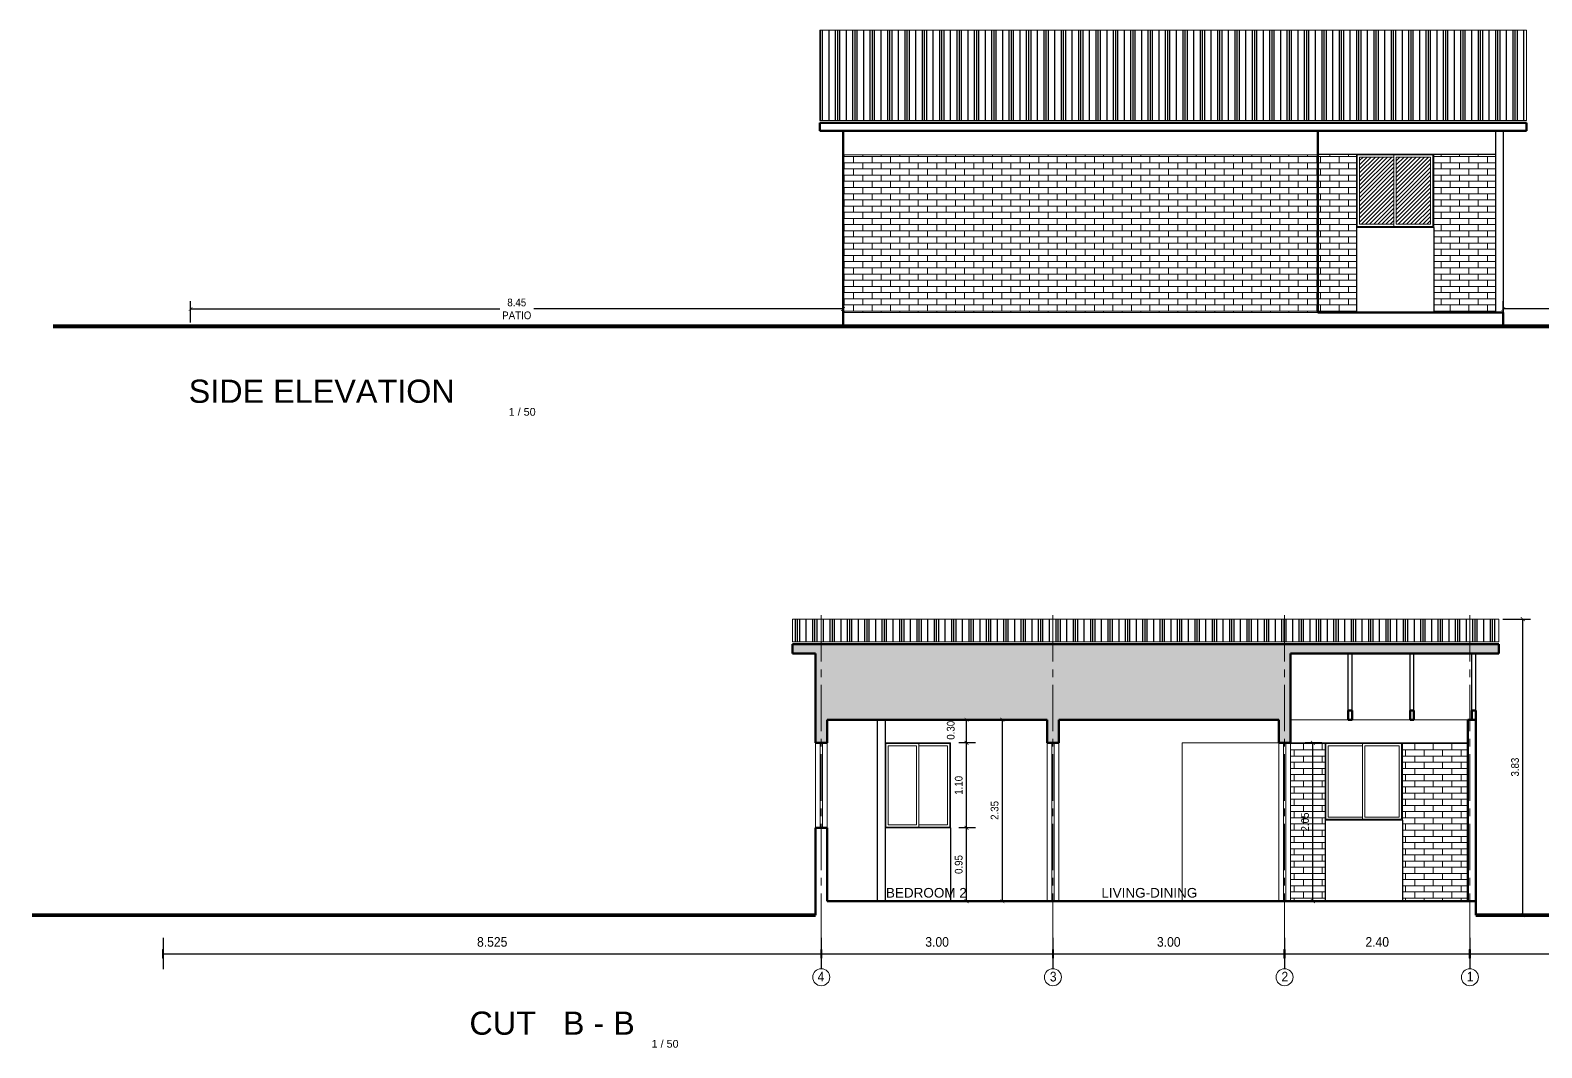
# Model space of a CAD drawing. Header units: inches. Extents: x 2.9 to 53.2, y 1.9 to 31.1.
# Drawn here: x 16.57 to 36.15, y 1.89 to 15.06 of the extents above; entities that cross this region are included whole.
import ezdxf
from ezdxf.enums import TextEntityAlignment as Align

# ---------------------------------------------------------------- set-up
doc = ezdxf.new("R2010")
doc.units = ezdxf.units.IN
doc.header["$MEASUREMENT"] = 0
doc.linetypes.add('CENTER2', pattern=[1.125, 0.75, -0.125, 0.125, -0.125])
for name, color, linetype, lineweight in [('ACHURADO', 8, 'Continuous', 5), ('COTAS', 1, 'Continuous', 13), ('FINITO', 9, 'Continuous', 9), ('FINO', 1, 'Continuous', 13), ('MURO', 4, 'Continuous', 50), ('MUROMED', 3, 'Continuous', 30), ('TEXTOTIT', 3, 'Continuous', 30)]:
    doc.layers.add(name, color=color, linetype=linetype, lineweight=lineweight)
doc.layers.add('FINISIMO', color=144, linetype='Continuous')
doc.layers.add('TEXTO', color=2, linetype='Continuous')
doc.styles.add('AR', font='arial.ttf', dxfattribs={"width": 0.9})
doc.styles.add('ARIAL', font='arial.ttf')
doc.styles.add('ARIAL2', font='arial.ttf', dxfattribs={"width": 0.9})
doc.dimstyles.new('EJES', dxfattribs={"dimscale": 0, "dimtxt": 0.125, "dimasz": 0.015, "dimexe": 0.2, "dimexo": 0.08, "dimgap": 0.09, "dimtad": 1, "dimzin": 0, "dimdsep": 46, "dimtxsty": 'ARIAL2', "dimblk1": 'LCOT', "dimblk2": 'LCOT', "dimsah": 1, "dimcen": 0.09, "dimclrd": 1, "dimclre": 9, "dimclrt": 2, "dimadec": 0, "dimazin": 0, "dimtfac": 1, "dimtofl": 0, "dimtmove": 1, "dimatfit": 3, "dimldrblk": 'LCOT', "dimfxl": 0, "dimtolj": 1, "dimtzin": 0, "dimarcsym": 0})
doc.dimstyles.new('INTERIOR', dxfattribs={"dimscale": 0, "dimtxt": 0.1, "dimasz": 0.05, "dimexe": 0.1, "dimexo": 0.05, "dimgap": 0.05, "dimtad": 1, "dimzin": 0, "dimdsep": 46, "dimtxsty": 'AR', "dimblk1": 'ARCHTICK', "dimblk2": 'ARCHTICK', "dimsah": 1, "dimcen": 0.09, "dimclrd": 1, "dimclre": 9, "dimclrt": 2, "dimadec": 0, "dimazin": 0, "dimtfac": 1, "dimtofl": 0, "dimtmove": 1, "dimatfit": 3, "dimldrblk": 'ARCHTICK', "dimfxl": 0, "dimtolj": 1, "dimtzin": 0, "dimarcsym": 0})

# ---------------------------------------------------------------- blocks, each defined once
blk = doc.blocks.new('_ARCHTICK')
at = {"color": 0, "linetype": 'ByBlock', "ltscale": 0.5, "const_width": 0.15}
blk.add_lwpolyline([(-0.5, -0.5), (0.5, 0.5)], dxfattribs=at)
blk = doc.blocks.new('*D102')
at = {"layer": 'Defpoints', "color": 0, "transparency": 16777216}
for p in [(18.65, 11.456), (18.65, 11.232), (27.1, 11.232)]:
    blk.add_point(p, dxfattribs=at)
at = {"layer": 'FINISIMO', "color": 9, "lineweight": -2, "transparency": 16777216}
for p, q in [((18.65, 11.282), (18.65, 11.556)), ((27.1, 11.282), (27.1, 11.556))]:
    blk.add_line(p, q, dxfattribs=at)
at = {"layer": 'FINISIMO', "color": 1, "lineweight": -2, "transparency": 16777216}
for p, q in [((18.65, 11.456), (22.655, 11.456)), ((27.1, 11.456), (23.096, 11.456))]:
    blk.add_line(p, q, dxfattribs=at)
at = {"layer": 'FINISIMO', "color": 1, "lineweight": -2, "transparency": 16777216, "xscale": 0.05, "yscale": 0.05, "zscale": 0.05, "rotation": 180}
blk.add_blockref('_ARCHTICK', (18.65, 11.456), dxfattribs=at)
at = {"layer": 'FINISIMO', "color": 1, "lineweight": -2, "transparency": 16777216, "xscale": 0.05, "yscale": 0.05, "zscale": 0.05}
blk.add_blockref('_ARCHTICK', (27.1, 11.456), dxfattribs=at)
at = {"layer": 'FINISIMO', "color": 2, "transparency": 16777216, "insert": (22.875, 11.456), "char_height": 0.1, "attachment_point": 5, "style": 'AR'}
blk.add_mtext('\\A1;8.45\\PPATIO', dxfattribs=at)
blk = doc.blocks.new('*D104')
at = {"layer": 'Defpoints', "color": 0, "transparency": 16777216}
for p in [(35.65, 11.456), (35.65, 11.232), (38.65, 11.232)]:
    blk.add_point(p, dxfattribs=at)
at = {"layer": 'FINISIMO', "color": 9, "lineweight": -2, "transparency": 16777216}
for p, q in [((35.65, 11.282), (35.65, 11.556)), ((38.65, 11.282), (38.65, 11.556))]:
    blk.add_line(p, q, dxfattribs=at)
at = {"layer": 'FINISIMO', "color": 1, "lineweight": -2, "transparency": 16777216}
blk.add_line((38.65, 11.456), (35.65, 11.456), dxfattribs=at)
at = {"layer": 'FINISIMO', "color": 1, "lineweight": -2, "transparency": 16777216, "xscale": 0.05, "yscale": 0.05, "zscale": 0.05, "rotation": 180}
blk.add_blockref('_ARCHTICK', (35.65, 11.456), dxfattribs=at)
at = {"layer": 'FINISIMO', "color": 1, "lineweight": -2, "transparency": 16777216, "xscale": 0.05, "yscale": 0.05, "zscale": 0.05}
blk.add_blockref('_ARCHTICK', (38.65, 11.456), dxfattribs=at)
at = {"layer": 'FINISIMO', "color": 2, "transparency": 16777216, "insert": (37.15, 11.556), "char_height": 0.1, "attachment_point": 5, "style": 'AR'}
blk.add_mtext('\\A1;3.00', dxfattribs=at)
blk = doc.blocks.new('*D117')
at = {"layer": 'Defpoints', "color": 0, "transparency": 16777216}
for p in [(29.164, 6.138), (29.33, 6.138), (29.33, 3.788)]:
    blk.add_point(p, dxfattribs=at)
at = {"layer": 'FINITO', "color": 9, "lineweight": -2, "transparency": 16777216}
for p, q in [((29.28, 6.138), (29.064, 6.138)), ((29.28, 3.788), (29.064, 3.788))]:
    blk.add_line(p, q, dxfattribs=at)
at = {"layer": 'FINITO', "color": 1, "lineweight": -2, "transparency": 16777216}
blk.add_line((29.164, 3.788), (29.164, 6.138), dxfattribs=at)
at = {"layer": 'FINITO', "color": 1, "lineweight": -2, "transparency": 16777216, "xscale": 0.05, "yscale": 0.05, "zscale": 0.05}
for p, rotation in [((29.164, 6.138), 90), ((29.164, 3.788), 270)]:
    blk.add_blockref('_ARCHTICK', p, dxfattribs=dict(at, rotation=rotation))
at = {"layer": 'FINITO', "color": 2, "transparency": 16777216, "insert": (29.064, 4.963), "char_height": 0.1, "attachment_point": 5, "rotation": 90, "style": 'AR'}
blk.add_mtext('\\A1;2.35', dxfattribs=at)
blk = doc.blocks.new('*D118')
at = {"layer": 'Defpoints', "color": 0, "transparency": 16777216}
for p in [(28.7, 5.838), (28.865, 5.838), (28.865, 4.738)]:
    blk.add_point(p, dxfattribs=at)
at = {"layer": 'FINITO', "color": 9, "lineweight": -2, "transparency": 16777216}
blk.add_line((28.815, 5.838), (28.6, 5.838), dxfattribs=at)
at = {"layer": 'FINITO', "color": 1, "lineweight": -2, "transparency": 16777216}
blk.add_line((28.7, 4.738), (28.7, 5.838), dxfattribs=at)
at = {"layer": 'FINITO', "color": 1, "lineweight": -2, "transparency": 16777216, "xscale": 0.05, "yscale": 0.05, "zscale": 0.05}
for p, rotation in [((28.7, 5.838), 90), ((28.7, 4.738), 270)]:
    blk.add_blockref('_ARCHTICK', p, dxfattribs=dict(at, rotation=rotation))
at = {"layer": 'FINITO', "color": 2, "transparency": 16777216, "insert": (28.599, 5.288), "char_height": 0.1, "attachment_point": 5, "rotation": 90, "style": 'AR'}
blk.add_mtext('\\A1;1.10', dxfattribs=at)
blk = doc.blocks.new('*D119')
at = {"layer": 'Defpoints', "color": 0, "transparency": 16777216}
for p in [(28.489, 6.138), (28.7, 6.138), (28.907, 5.838)]:
    blk.add_point(p, dxfattribs=at)
at = {"layer": 'FINITO', "color": 9, "lineweight": -2, "transparency": 16777216}
blk.add_line((28.539, 6.138), (28.8, 6.138), dxfattribs=at)
at = {"layer": 'FINITO', "color": 1, "lineweight": -2, "transparency": 16777216}
blk.add_line((28.7, 5.838), (28.7, 6.138), dxfattribs=at)
at = {"layer": 'FINITO', "color": 1, "lineweight": -2, "transparency": 16777216, "xscale": 0.05, "yscale": 0.05, "zscale": 0.05}
for p, rotation in [((28.7, 6.138), 90), ((28.7, 5.838), 270)]:
    blk.add_blockref('_ARCHTICK', p, dxfattribs=dict(at, rotation=rotation))
at = {"layer": 'FINITO', "color": 2, "transparency": 16777216, "insert": (28.496, 6.001), "char_height": 0.1, "attachment_point": 5, "rotation": 90, "style": 'AR'}
blk.add_mtext('\\A1;0.30', dxfattribs=at)
blk = doc.blocks.new('*D120')
at = {"layer": 'Defpoints', "color": 0, "transparency": 16777216}
for p in [(28.7, 4.738), (28.865, 4.738), (28.865, 3.788)]:
    blk.add_point(p, dxfattribs=at)
at = {"layer": 'FINITO', "color": 9, "lineweight": -2, "transparency": 16777216}
for p, q in [((28.815, 4.738), (28.6, 4.738)), ((28.815, 3.788), (28.6, 3.788))]:
    blk.add_line(p, q, dxfattribs=at)
at = {"layer": 'FINITO', "color": 1, "lineweight": -2, "transparency": 16777216}
blk.add_line((28.7, 3.788), (28.7, 4.738), dxfattribs=at)
at = {"layer": 'FINITO', "color": 1, "lineweight": -2, "transparency": 16777216, "xscale": 0.05, "yscale": 0.05, "zscale": 0.05}
for p, rotation in [((28.7, 4.738), 90), ((28.7, 3.788), 270)]:
    blk.add_blockref('_ARCHTICK', p, dxfattribs=dict(at, rotation=rotation))
at = {"layer": 'FINITO', "color": 2, "transparency": 16777216, "insert": (28.599, 4.263), "char_height": 0.1, "attachment_point": 5, "rotation": 90, "style": 'AR'}
blk.add_mtext('\\A1;0.95', dxfattribs=at)
blk = doc.blocks.new('*D155')
at = {"layer": 'Defpoints', "color": 0, "transparency": 16777216}
for p in [(33.186, 5.838), (33.351, 5.838), (33.351, 3.788)]:
    blk.add_point(p, dxfattribs=at)
at = {"layer": 'FINITO', "color": 9, "lineweight": -2, "transparency": 16777216}
for p, q in [((33.301, 5.838), (33.086, 5.838)), ((33.301, 3.788), (33.086, 3.788))]:
    blk.add_line(p, q, dxfattribs=at)
at = {"layer": 'FINITO', "color": 1, "lineweight": -2, "transparency": 16777216}
blk.add_line((33.186, 3.788), (33.186, 5.838), dxfattribs=at)
at = {"layer": 'FINITO', "color": 1, "lineweight": -2, "transparency": 16777216, "xscale": 0.05, "yscale": 0.05, "zscale": 0.05}
for p, rotation in [((33.186, 5.838), 90), ((33.186, 3.788), 270)]:
    blk.add_blockref('_ARCHTICK', p, dxfattribs=dict(at, rotation=rotation))
at = {"layer": 'FINITO', "color": 2, "transparency": 16777216, "insert": (33.085, 4.813), "char_height": 0.1, "attachment_point": 5, "rotation": 90, "style": 'AR'}
blk.add_mtext('\\A1;2.05', dxfattribs=at)
blk = doc.blocks.new('*D121')
at = {"layer": 'ACHURADO', "color": 9, "lineweight": -2, "transparency": 16777216}
for p, q in [((35.644, 7.441), (36.004, 7.441)), ((35.344, 3.608), (36.004, 3.608))]:
    blk.add_line(p, q, dxfattribs=at)
at = {"layer": 'ACHURADO', "color": 1, "lineweight": -2, "transparency": 16777216}
blk.add_line((35.904, 3.608), (35.904, 7.441), dxfattribs=at)
at = {"layer": 'Defpoints', "color": 0, "transparency": 16777216}
for p in [(35.594, 7.441), (35.904, 7.441), (35.294, 3.608)]:
    blk.add_point(p, dxfattribs=at)
at = {"layer": 'ACHURADO', "color": 1, "lineweight": -2, "transparency": 16777216, "xscale": 0.05, "yscale": 0.05, "zscale": 0.05}
for p, rotation in [((35.904, 7.441), 90), ((35.904, 3.608), 270)]:
    blk.add_blockref('_ARCHTICK', p, dxfattribs=dict(at, rotation=rotation))
at = {"layer": 'ACHURADO', "color": 2, "transparency": 16777216, "insert": (35.804, 5.524), "char_height": 0.1, "attachment_point": 5, "rotation": 90, "style": 'AR'}
blk.add_mtext('\\A1;3.83', dxfattribs=at)
blk = doc.blocks.new('LCOT')
at = {"layer": 'COTAS', "color": 1, "linetype": 'ByBlock'}
blk.add_line((-0.5, 0), (-1, 0), dxfattribs=at)
at = {"layer": 'COTAS', "color": 1}
for p, q in [((-0.5, -3.7), (-0.5, 3.7)), ((-0.5, -3.7), (-0.5, 3.7)), ((-0.5, -3.7), (-0.5, 3.7)), ((-0.5, -3.7), (-0.5, 3.7)), ((-0.5, 3.7), (0.5, -3.7)), ((0.5, 3.7), (-0.5, -3.7)), ((-0.4, -3.7), (-0.4, 3.7)), ((-0.4, -3.7), (-0.4, 3.7)), ((-0.4, -3.7), (-0.4, 3.7)), ((-0.4, -3.7), (-0.4, 3.7)), ((-0.4, -3.7), (-0.4, 3.7)), ((-0.4, -3.7), (-0.4, 3.7)), ((-0.4, -3.7), (-0.4, 3.7)), ((-0.4, -3.7), (-0.4, 3.7)), ((-0.3, -3.7), (-0.3, 3.7)), ((-0.3, -3.7), (-0.3, 3.7)), ((-0.3, -3.7), (-0.3, 3.7)), ((-0.3, -3.7), (-0.3, 3.7)), ((-0.3, -3.7), (-0.3, 3.7)), ((-0.3, -3.7), (-0.3, 3.7)), ((-0.3, -3.7), (-0.3, 3.7)), ((-0.3, -3.7), (-0.3, 3.7)), ((-0.2, -3.7), (-0.2, 3.7)), ((-0.2, -3.7), (-0.2, 3.7)), ((-0.2, -3.7), (-0.2, 3.7)), ((-0.2, -3.7), (-0.2, 3.7)), ((-0.2, -3.7), (-0.2, 3.7)), ((-0.2, -3.7), (-0.2, 3.7)), ((-0.2, -3.7), (-0.2, 3.7)), ((-0.2, -3.7), (-0.2, 3.7)), ((-0.1, -3.7), (-0.1, 3.7)), ((-0.1, -3.7), (-0.1, 3.7)), ((-0.1, -3.7), (-0.1, 3.7)), ((-0.1, -3.7), (-0.1, 3.7)), ((-0.1, -3.7), (-0.1, 3.7)), ((-0.1, -3.7), (-0.1, 3.7)), ((-0.1, -3.7), (-0.1, 3.7)), ((-0.1, -3.7), (-0.1, 3.7)), ((0, -3.7), (0, 3.7)), ((0, -3.7), (0, 3.7)), ((0, -3.7), (0, 3.7)), ((0, -3.7), (0, 3.7)), ((0, -3.7), (0, 3.7)), ((0, -3.7), (0, 3.7)), ((0, -3.7), (0, 3.7)), ((0, -3.7), (0, 3.7)), ((0.1, -3.7), (0.1, 3.7)), ((0.1, -3.7), (0.1, 3.7)), ((0.1, -3.7), (0.1, 3.7)), ((0.1, -3.7), (0.1, 3.7)), ((0.1, -3.7), (0.1, 3.7)), ((0.1, -3.7), (0.1, 3.7)), ((0.1, -3.7), (0.1, 3.7)), ((0.1, -3.7), (0.1, 3.7)), ((0.2, -3.7), (0.2, 3.7)), ((0.2, -3.7), (0.2, 3.7)), ((0.2, -3.7), (0.2, 3.7)), ((0.2, -3.7), (0.2, 3.7)), ((0.2, -3.7), (0.2, 3.7)), ((0.2, -3.7), (0.2, 3.7)), ((0.2, -3.7), (0.2, 3.7)), ((0.2, -3.7), (0.2, 3.7)), ((0.3, -3.7), (0.3, 3.7)), ((0.3, -3.7), (0.3, 3.7)), ((0.3, -3.7), (0.3, 3.7)), ((0.3, -3.7), (0.3, 3.7)), ((0.3, -3.7), (0.3, 3.7)), ((0.3, -3.7), (0.3, 3.7)), ((0.3, -3.7), (0.3, 3.7)), ((0.3, -3.7), (0.3, 3.7)), ((0.4, -3.7), (0.4, 3.7)), ((0.4, -3.7), (0.4, 3.7)), ((0.4, -3.7), (0.4, 3.7)), ((0.4, -3.7), (0.4, 3.7)), ((0.4, -3.7), (0.4, 3.7)), ((0.4, -3.7), (0.4, 3.7)), ((0.4, -3.7), (0.4, 3.7)), ((0.4, -3.7), (0.4, 3.7)), ((0.5, -3.7), (0.5, 3.7)), ((0.5, -3.7), (0.5, 3.7)), ((0.5, -3.7), (0.5, 3.7)), ((0.5, -3.7), (0.5, 3.7))]:
    blk.add_line(p, q, dxfattribs=at)
blk.add_lwpolyline([(-0.5, 3.7), (-0.5, -3.7), (0.5, -3.7), (0.5, 3.7)], close=True, dxfattribs=at)
blk = doc.blocks.new('*D126')
at = {"layer": 'ACHURADO', "color": 9, "lineweight": -2, "transparency": 16777216}
for p, q in [((26.819, 3.312), (26.819, 2.907)), ((29.819, 3.312), (29.819, 2.907))]:
    blk.add_line(p, q, dxfattribs=at)
at = {"layer": 'ACHURADO', "color": 1, "lineweight": -2, "transparency": 16777216}
blk.add_line((26.834, 3.107), (29.804, 3.107), dxfattribs=at)
at = {"layer": 'Defpoints', "color": 0, "transparency": 16777216}
for p in [(26.819, 3.392), (29.819, 3.392), (29.819, 3.107)]:
    blk.add_point(p, dxfattribs=at)
at = {"layer": 'ACHURADO', "color": 1, "lineweight": -2, "transparency": 16777216, "xscale": 0.015, "yscale": 0.015, "zscale": 0.015, "rotation": 180}
blk.add_blockref('LCOT', (26.819, 3.107), dxfattribs=at)
at = {"layer": 'ACHURADO', "color": 1, "lineweight": -2, "transparency": 16777216, "xscale": 0.015, "yscale": 0.015, "zscale": 0.015}
blk.add_blockref('LCOT', (29.819, 3.107), dxfattribs=at)
at = {"layer": 'ACHURADO', "color": 2, "transparency": 16777216, "insert": (28.319, 3.26), "char_height": 0.125, "attachment_point": 5, "style": 'ARIAL2'}
blk.add_mtext('\\A1;3.00', dxfattribs=at)
blk = doc.blocks.new('*D127')
at = {"layer": 'ACHURADO', "color": 9, "lineweight": -2, "transparency": 16777216}
for p, q in [((18.294, 3.312), (18.294, 2.907)), ((26.819, 3.312), (26.819, 2.907))]:
    blk.add_line(p, q, dxfattribs=at)
at = {"layer": 'ACHURADO', "color": 1, "lineweight": -2, "transparency": 16777216}
blk.add_line((18.309, 3.107), (26.804, 3.107), dxfattribs=at)
at = {"layer": 'Defpoints', "color": 0, "transparency": 16777216}
for p in [(18.294, 3.392), (26.819, 3.392), (26.819, 3.107)]:
    blk.add_point(p, dxfattribs=at)
at = {"layer": 'ACHURADO', "color": 1, "lineweight": -2, "transparency": 16777216, "xscale": 0.015, "yscale": 0.015, "zscale": 0.015, "rotation": 180}
blk.add_blockref('LCOT', (18.294, 3.107), dxfattribs=at)
at = {"layer": 'ACHURADO', "color": 1, "lineweight": -2, "transparency": 16777216, "xscale": 0.015, "yscale": 0.015, "zscale": 0.015}
blk.add_blockref('LCOT', (26.819, 3.107), dxfattribs=at)
at = {"layer": 'ACHURADO', "color": 2, "transparency": 16777216, "insert": (22.557, 3.26), "char_height": 0.125, "attachment_point": 5, "style": 'ARIAL2'}
blk.add_mtext('\\A1;8.525', dxfattribs=at)
blk = doc.blocks.new('*D128')
at = {"layer": 'ACHURADO', "color": 9, "lineweight": -2, "transparency": 16777216}
for p, q in [((29.819, 3.312), (29.819, 2.907)), ((32.819, 3.312), (32.819, 2.907))]:
    blk.add_line(p, q, dxfattribs=at)
at = {"layer": 'ACHURADO', "color": 1, "lineweight": -2, "transparency": 16777216}
blk.add_line((29.834, 3.107), (32.804, 3.107), dxfattribs=at)
at = {"layer": 'Defpoints', "color": 0, "transparency": 16777216}
for p in [(29.819, 3.392), (32.819, 3.392), (32.819, 3.107)]:
    blk.add_point(p, dxfattribs=at)
at = {"layer": 'ACHURADO', "color": 1, "lineweight": -2, "transparency": 16777216, "xscale": 0.015, "yscale": 0.015, "zscale": 0.015, "rotation": 180}
blk.add_blockref('LCOT', (29.819, 3.107), dxfattribs=at)
at = {"layer": 'ACHURADO', "color": 1, "lineweight": -2, "transparency": 16777216, "xscale": 0.015, "yscale": 0.015, "zscale": 0.015}
blk.add_blockref('LCOT', (32.819, 3.107), dxfattribs=at)
at = {"layer": 'ACHURADO', "color": 2, "transparency": 16777216, "insert": (31.319, 3.26), "char_height": 0.125, "attachment_point": 5, "style": 'ARIAL2'}
blk.add_mtext('\\A1;3.00', dxfattribs=at)
blk = doc.blocks.new('*D129')
at = {"layer": 'ACHURADO', "color": 9, "lineweight": -2, "transparency": 16777216}
for p, q in [((32.819, 3.312), (32.819, 2.907)), ((35.219, 3.312), (35.219, 2.907))]:
    blk.add_line(p, q, dxfattribs=at)
at = {"layer": 'ACHURADO', "color": 1, "lineweight": -2, "transparency": 16777216}
blk.add_line((32.834, 3.107), (35.204, 3.107), dxfattribs=at)
at = {"layer": 'Defpoints', "color": 0, "transparency": 16777216}
for p in [(32.819, 3.392), (35.219, 3.392), (35.219, 3.107)]:
    blk.add_point(p, dxfattribs=at)
at = {"layer": 'ACHURADO', "color": 1, "lineweight": -2, "transparency": 16777216, "xscale": 0.015, "yscale": 0.015, "zscale": 0.015, "rotation": 180}
blk.add_blockref('LCOT', (32.819, 3.107), dxfattribs=at)
at = {"layer": 'ACHURADO', "color": 1, "lineweight": -2, "transparency": 16777216, "xscale": 0.015, "yscale": 0.015, "zscale": 0.015}
blk.add_blockref('LCOT', (35.219, 3.107), dxfattribs=at)
at = {"layer": 'ACHURADO', "color": 2, "transparency": 16777216, "insert": (34.019, 3.26), "char_height": 0.125, "attachment_point": 5, "style": 'ARIAL2'}
blk.add_mtext('\\A1;2.40', dxfattribs=at)
blk = doc.blocks.new('*D130')
at = {"layer": 'ACHURADO', "color": 9, "lineweight": -2, "transparency": 16777216}
for p, q in [((35.219, 3.312), (35.219, 2.907)), ((38.294, 3.312), (38.294, 2.907))]:
    blk.add_line(p, q, dxfattribs=at)
at = {"layer": 'ACHURADO', "color": 1, "lineweight": -2, "transparency": 16777216}
blk.add_line((35.234, 3.107), (38.279, 3.107), dxfattribs=at)
at = {"layer": 'Defpoints', "color": 0, "transparency": 16777216}
for p in [(35.219, 3.392), (38.294, 3.392), (38.294, 3.107)]:
    blk.add_point(p, dxfattribs=at)
at = {"layer": 'ACHURADO', "color": 1, "lineweight": -2, "transparency": 16777216, "xscale": 0.015, "yscale": 0.015, "zscale": 0.015, "rotation": 180}
blk.add_blockref('LCOT', (35.219, 3.107), dxfattribs=at)
at = {"layer": 'ACHURADO', "color": 1, "lineweight": -2, "transparency": 16777216, "xscale": 0.015, "yscale": 0.015, "zscale": 0.015}
blk.add_blockref('LCOT', (38.294, 3.107), dxfattribs=at)
at = {"layer": 'ACHURADO', "color": 2, "transparency": 16777216, "insert": (36.757, 3.26), "char_height": 0.125, "attachment_point": 5, "style": 'ARIAL2'}
blk.add_mtext('\\A1;3.075', dxfattribs=at)

msp = doc.modelspace()

# ---------------------------------------------------------------- hatches: boundary and pattern name
at = {"layer": 'ACHURADO'}
h = msp.add_hatch(dxfattribs=at)
h.set_pattern_fill('AR-BRSTD', color=256, scale=0.03, style=0)
h.set_pattern_definition([(0, (-19.92427, 11.828425), (0, 0.08001), []), (90, (-19.92427, 11.82843), (-0.12, 0.08001), [0.08001, -0.08001])])
h.paths.add_polyline_path([(33.2502, 11.412), (33.2502, 13.452), (27.1002, 13.452), (27.1002, 11.412)])
h = msp.add_hatch(dxfattribs=at)
h.set_pattern_fill('ANSI31', color=256, scale=0.3, style=0)
h.set_pattern_definition([(45, (-21.26509, 8.172062), (-0.026516504, 0.026516504), [])])
h.paths.add_polyline_path([(34.2352, 13.422), (33.7902, 13.422), (33.7902, 12.552), (34.2352, 12.552)])
h.paths.add_polyline_path([(34.2652, 12.552), (34.7102, 12.552), (34.7102, 13.422), (34.2652, 13.422)])
at = {"layer": 'FINISIMO'}
h = msp.add_hatch(dxfattribs=at)
h.set_pattern_fill('PLASTI', color=256, scale=0.9, angle=90, style=0)
h.set_pattern_definition([(90, (-21.3151, 8.17206), (-0.225, 1e-17), []), (90, (-21.34322, 8.17206), (-0.225, 1e-17), []), (90, (-21.37134, 8.17206), (-0.225, 1e-17), []), (90, (-21.45572, 8.17206), (-0.225, 1e-17), [])])
h.paths.add_polyline_path([(35.9502, 13.8943), (35.9502, 15.0648), (26.8002, 15.0648), (26.8002, 13.8943)])
h = msp.add_hatch(dxfattribs=at)
h.set_pattern_fill('PLASTI', color=256, scale=0.9, angle=90, style=0)
h.set_pattern_definition([(90, (-20.9348, 11.84843), (-0.225, 1e-17), []), (90, (-20.96292, 11.84843), (-0.225, 1e-17), []), (90, (-20.99104, 11.84843), (-0.225, 1e-17), []), (90, (-21.07542, 11.84843), (-0.225, 1e-17), [])])
h.paths.add_polyline_path([(26.8192, 7.4406), (26.4442, 7.4406), (26.4442, 7.1461), (26.8192, 7.1461)])
h.paths.add_polyline_path([(26.8192, 7.4406), (26.8192, 7.1461), (29.8192, 7.1461), (29.8192, 7.4406)])
h.paths.add_polyline_path([(29.8192, 7.4406), (29.8192, 7.1461), (32.8192, 7.1461), (32.8192, 7.4406)])
h.paths.add_polyline_path([(32.8192, 7.4406), (32.8192, 7.1461), (35.2192, 7.1461), (35.2192, 7.4406)])
h.paths.add_polyline_path([(35.2192, 7.4406), (35.2192, 7.1461), (35.5942, 7.1461), (35.5942, 7.4406)])
h = msp.add_hatch(dxfattribs=at)
h.set_pattern_fill('AR-PARQ1', color=256, scale=0.02, angle=45, style=0)
h.set_pattern_definition([(135, (24.79295, 5.84785), (-0.339411, 3e-17), [0.24, -0.24]), (135, (24.82123, 5.87614), (-0.339411, 3e-17), [0.24, -0.24]), (135, (24.84952, 5.90442), (-0.339411, 3e-17), [0.24, -0.24]), (135, (24.8778, 5.9327), (-0.339411, 3e-17), [0.24, -0.24]), (135, (24.90608, 5.961), (-0.339411, 3e-17), [0.24, -0.24]), (135, (24.93437, 5.98928), (-0.339411, 3e-17), [0.24, -0.24]), (135, (24.96265, 6.01756), (-0.339411, 3e-17), [0.24, -0.24]), (45, (24.62324, 6.01756), (0.339411, -3e-17), [0.24, -0.24]), (45, (24.59496, 6.04584), (0.339411, -3e-17), [0.24, -0.24]), (45, (24.56667, 6.07413), (0.339411, -3e-17), [0.24, -0.24]), (45, (24.5384, 6.10241), (0.339411, -3e-17), [0.24, -0.24]), (45, (24.5101, 6.1307), (0.339411, -3e-17), [0.24, -0.24]), (45, (24.48182, 6.15898), (0.339411, -3e-17), [0.24, -0.24]), (45, (24.45354, 6.18727), (0.339411, -3e-17), [0.24, -0.24])])
h.paths.add_polyline_path([(26.4442, 7.1161), (26.4442, 6.9961), (26.7442, 6.9961), (26.7442, 5.8379), (26.8942, 5.8379), (26.8942, 6.1379), (29.7442, 6.1379), (29.7442, 5.8379), (29.8942, 5.8379), (29.8942, 6.1379), (32.7442, 6.1379), (32.7442, 5.8379), (32.8942, 5.8379), (32.8942, 6.9961), (35.5942, 6.9961), (35.5942, 7.1161)])
at = {"layer": 'FINITO'}
h = msp.add_hatch(dxfattribs=at)
h.set_pattern_fill('AR-BRSTD', color=144, scale=0.03, style=0)
h.set_pattern_definition([(0, (-19.87427, 11.828425), (0, 0.08001), []), (90, (-19.87427, 11.82843), (-0.12, 0.08001), [0.08001, -0.08001])])
h.paths.add_polyline_path([(35.5502, 13.462), (34.7502, 13.462), (34.7502, 12.512), (34.7502, 11.412), (35.5502, 11.412)])
h.paths.add_polyline_path([(33.7502, 12.512), (33.7502, 13.462), (33.2502, 13.462), (33.2502, 11.412), (33.7502, 11.412)])
h = msp.add_hatch(dxfattribs=at)
h.set_pattern_fill('AR-BRSTD', color=144, scale=0.03, style=0)
h.set_pattern_definition([(0, (-20.93479, 11.828425), (0, 0.08001), []), (90, (-20.93479, 11.82843), (-0.12, 0.08001), [0.08001, -0.08001])])
h.paths.add_polyline_path([(35.1942, 5.8379), (34.3442, 5.8379), (34.3442, 4.8379), (34.3442, 3.7879), (35.1942, 3.7879)])
h.paths.add_polyline_path([(33.3442, 4.8379), (33.3442, 5.8379), (32.8942, 5.8379), (32.8942, 3.7879), (33.3442, 3.7879)])
h.paths.add_polyline_path([(33.0086, 4.6699), (33.0086, 4.9558), (33.1607, 4.9558), (33.1607, 4.6699)], flags=24)

# ---------------------------------------------------------------- linework, layer by layer
at = {"layer": 'ACHURADO'}
for p, q in [((26.8002, 15.0648), (35.9502, 15.0648)), ((28.0842, 5.8279), (28.0842, 4.7479)), ((28.4542, 5.7979), (28.0842, 5.7979)), ((28.4542, 4.7779), (28.4542, 5.7979)), ((33.8292, 5.7979), (33.3842, 5.7979)), ((33.3842, 5.7979), (33.3842, 4.8779)), ((33.8292, 4.8479), (33.8292, 5.8279)), ((28.0842, 4.7779), (28.4542, 4.7779)), ((33.3842, 4.8779), (33.8292, 4.8779))]:
    msp.add_line(p, q, dxfattribs=at)
at = {"layer": 'ACHURADO', "linetype": 'CENTER2', "ltscale": 0.8}
for p, q in [((26.8192, 7.4895), (26.8192, 3.3123)), ((29.8192, 7.4895), (29.8192, 3.3123)), ((32.8192, 7.4895), (32.8192, 3.3123)), ((35.2192, 7.4895), (35.2192, 3.3123))]:
    msp.add_line(p, q, dxfattribs=at)
at = {"layer": 'ACHURADO'}
for points in [[(28.4842, 4.7479), (27.6542, 4.7479), (27.6542, 5.8279), (28.4842, 5.8279)], [(27.6842, 4.7779), (28.0542, 4.7779), (28.0542, 5.7979), (27.6842, 5.7979)], [(33.3542, 4.8479), (34.3342, 4.8479), (34.3342, 5.8279), (33.3542, 5.8279)], [(33.8592, 4.8779), (34.3042, 4.8779), (34.3042, 5.7979), (33.8592, 5.7979)]]:
    msp.add_lwpolyline(points, close=True, dxfattribs=at)
at = {"layer": 'FINISIMO'}
for p, q in [((33.2502, 13.462), (35.5502, 13.462)), ((33.7502, 12.512), (33.7502, 11.412)), ((34.7502, 12.512), (34.7502, 11.412)), ((32.8942, 5.8379), (35.1942, 5.8379)), ((28.4942, 4.7379), (28.4942, 3.7879)), ((33.3442, 4.8379), (33.3442, 3.7879)), ((34.3442, 4.8379), (34.3442, 3.7879))]:
    msp.add_line(p, q, dxfattribs=at)
at = {"layer": 'FINITO'}
for p, q in [((26.8002, 15.0648), (26.8002, 13.8943)), ((35.9502, 15.0648), (35.9502, 13.8943)), ((26.8002, 13.8943), (35.9502, 13.8943)), ((33.2502, 13.452), (27.1002, 13.452)), ((34.2352, 13.422), (33.7902, 13.422)), ((33.7902, 13.422), (33.7902, 12.552)), ((34.2352, 12.522), (34.2352, 13.452)), ((33.7902, 12.552), (34.2352, 12.552)), ((33.2502, 11.412), (27.1002, 11.412)), ((26.4442, 7.4406), (35.5942, 7.4406)), ((26.4442, 7.4406), (26.4442, 7.1461)), ((35.5942, 7.4406), (35.5942, 7.1461)), ((26.4442, 7.1461), (35.5942, 7.1461))]:
    msp.add_line(p, q, dxfattribs=at)
at = {"layer": 'FINITO', "color": 144}
for p, q in [((32.8942, 6.1379), (33.6442, 6.1379)), ((33.6942, 6.1379), (34.4442, 6.1379)), ((34.4942, 6.1379), (35.1942, 6.1379))]:
    msp.add_line(p, q, dxfattribs=at)
at = {"layer": 'FINITO'}
for points in [[(33.7602, 12.522), (34.7402, 12.522), (34.7402, 13.452), (33.7602, 13.452)], [(34.2652, 12.552), (34.7102, 12.552), (34.7102, 13.422), (34.2652, 13.422)], [(28.4942, 4.7379), (27.6442, 4.7379), (27.6442, 5.8379), (28.4942, 5.8379)], [(32.7442, 3.7879), (31.4942, 3.7879), (31.4942, 5.8379), (32.7442, 5.8379)], [(33.3442, 4.8379), (34.3442, 4.8379), (34.3442, 5.8379), (33.3442, 5.8379)]]:
    msp.add_lwpolyline(points, close=True, dxfattribs=at)
at = {"layer": 'FINO'}
for p, q in [((26.7442, 5.8379), (26.7442, 4.7379)), ((26.8042, 5.8379), (26.8042, 4.7379)), ((26.8342, 5.8379), (26.8342, 4.7379)), ((26.8942, 5.8379), (26.8942, 4.7379)), ((29.7442, 5.8379), (29.7442, 3.7879)), ((29.8042, 5.8379), (29.8042, 3.7879)), ((29.8342, 5.8379), (29.8342, 3.7879)), ((29.8942, 5.8379), (29.8942, 3.7879)), ((32.7442, 5.8379), (32.7442, 3.7879)), ((32.8042, 5.8379), (32.8042, 3.7879)), ((32.8342, 5.8379), (32.8342, 3.7879)), ((32.8942, 5.8379), (32.8942, 3.7879))]:
    msp.add_line(p, q, dxfattribs=at)
msp.add_lwpolyline([(33.7502, 12.512), (34.7502, 12.512), (34.7502, 13.462), (33.7502, 13.462)], close=True, dxfattribs=at)
for centre in [(26.8192, 2.8031), (29.8192, 2.8031), (32.8192, 2.8031), (35.2192, 2.8031)]:
    msp.add_circle(centre, 0.11, dxfattribs=at)
at = {"layer": 'MURO', "color": 6}
for p, q in [((26.8002, 13.8678), (35.9502, 13.8678)), ((26.8002, 13.8678), (26.8002, 13.762)), ((26.8002, 13.762), (35.9502, 13.762)), ((35.9502, 13.8678), (35.9502, 13.762))]:
    msp.add_line(p, q, dxfattribs=at)
at = {"layer": 'MURO'}
for p, q in [((27.1002, 13.762), (27.1002, 11.232)), ((33.2502, 13.762), (33.2502, 11.412)), ((33.2502, 11.412), (35.6502, 11.412)), ((35.6502, 11.412), (35.6502, 11.232)), ((26.4442, 7.1161), (35.5942, 7.1161)), ((26.4442, 7.1161), (26.4442, 6.9961)), ((35.5942, 7.1161), (35.5942, 6.9961)), ((26.4442, 6.9961), (26.7442, 6.9961)), ((26.7442, 6.9961), (26.7442, 5.8379)), ((32.8942, 6.9961), (32.8942, 5.8379)), ((32.8942, 6.9961), (35.5942, 6.9961)), ((26.8942, 6.1379), (26.8942, 5.8379)), ((26.8942, 6.1379), (29.7442, 6.1379)), ((29.7442, 6.1379), (29.7442, 5.8379)), ((29.8942, 6.1379), (29.8942, 5.8379)), ((29.8942, 6.1379), (32.7442, 6.1379)), ((32.7442, 6.1379), (32.7442, 5.8379)), ((33.6442, 6.2579), (33.6442, 6.1379)), ((33.6442, 6.2579), (33.6942, 6.2579)), ((33.6442, 6.1379), (33.6942, 6.1379)), ((33.6942, 6.2579), (33.6942, 6.1379)), ((34.4442, 6.2579), (34.4442, 6.1379)), ((34.4442, 6.2579), (34.4942, 6.2579)), ((34.4442, 6.1379), (34.4942, 6.1379)), ((34.4942, 6.2579), (34.4942, 6.1379)), ((35.1942, 6.1379), (35.1942, 3.7879)), ((35.1942, 6.1379), (35.2942, 6.1379)), ((35.2442, 6.2579), (35.2442, 6.1379)), ((35.2442, 6.2579), (35.2942, 6.2579)), ((35.2942, 6.2579), (35.2942, 6.1379)), ((35.2942, 3.7879), (35.2942, 6.1379)), ((26.8942, 5.8379), (26.7442, 5.8379)), ((29.8942, 5.8379), (29.7442, 5.8379)), ((32.7442, 5.8379), (32.8942, 5.8379)), ((26.7442, 4.7379), (26.8942, 4.7379)), ((26.7442, 4.7379), (26.7442, 3.6079)), ((26.8942, 4.7379), (26.8942, 3.7879)), ((26.8942, 3.7879), (35.2942, 3.7879)), ((35.2942, 3.7879), (35.2942, 3.6079))]:
    msp.add_line(p, q, dxfattribs=at)
at = {"layer": 'MURO', "const_width": 0.05}
for points in [[(16.8709, 11.232), (40.5499, 11.232)], [(16.5989, 3.6079), (26.7442, 3.6079)], [(35.2942, 3.6079), (39.1828, 3.6079)]]:
    msp.add_lwpolyline(points, dxfattribs=at)
at = {"layer": 'MUROMED'}
for p, q in [((35.5502, 13.762), (35.5502, 11.412)), ((35.6502, 13.762), (35.6502, 11.412)), ((33.6442, 6.2579), (33.6442, 6.9961)), ((33.6942, 6.2579), (33.6942, 6.9961)), ((34.4442, 6.2579), (34.4442, 6.9961)), ((34.4942, 6.2579), (34.4942, 6.9961)), ((35.2442, 6.2579), (35.2442, 6.9961)), ((35.2942, 6.2579), (35.2942, 6.9961)), ((27.5442, 6.1379), (27.5442, 3.7879)), ((27.6442, 6.1379), (27.6442, 3.7879))]:
    msp.add_line(p, q, dxfattribs=at)

# ---------------------------------------------------------------- texts
at = {"layer": 'TEXTO', "style": 'ARIAL'}
for p in [(22.7704, 10.0737), (24.6215, 1.8917)]:
    msp.add_text('1 / 50', height=0.1, dxfattribs=at).set_placement(p)
for s, p in [('BEDROOM 2', (28.18, 3.8343)), ('LIVING-DINING', (31.0679, 3.8343))]:
    msp.add_text(s, height=0.125, dxfattribs=at).set_placement(p, align=Align.CENTER)
at = {"layer": 'TEXTO', "style": 'ARIAL', "width": 0.9}
for s, p in [('4', (26.8148, 2.7486)), ('3', (29.8225, 2.7486)), ('2', (32.8225, 2.7486)), ('1', (35.2225, 2.7486))]:
    msp.add_text(s, height=0.125, dxfattribs=at).set_placement(p, align=Align.CENTER)
at = {"layer": 'TEXTOTIT', "style": 'ARIAL'}
for s, p in [('SIDE ELEVATION', (18.6257, 10.2409)), ('CUT   B - B', (22.2621, 2.0589))]:
    msp.add_text(s, height=0.3, dxfattribs=at).set_placement(p)

# ---------------------------------------------------------------- dimensions: what is measured, and where the dimension line sits
at = {"layer": 'ACHURADO'}
dim = msp.add_linear_dim(base=(35.9044, 7.4406), p1=(35.2942, 3.6079), p2=(35.5942, 7.4406), angle=90, dimstyle='INTERIOR', override={"dimscale": 1}, dxfattribs=at)
dim.commit()
dim.dimension.update_dxf_attribs({"geometry": '*D121', "text_midpoint": (35.8038, 5.5242)})
for base, p1, p2, override, picture, middle in [((26.8192, 3.107), (18.2942, 3.3923), (26.8192, 3.3923), {"dimscale": 1, "dimdec": 3}, '*D127', (22.5567, 3.2604)), ((29.8192, 3.107), (26.8192, 3.3923), (29.8192, 3.3923), {"dimscale": 1}, '*D126', (28.3192, 3.2604)), ((32.8192, 3.107), (29.8192, 3.3923), (32.8192, 3.3923), {"dimscale": 1}, '*D128', (31.3192, 3.2604)), ((35.2192, 3.107), (32.8192, 3.3923), (35.2192, 3.3923), {"dimscale": 1}, '*D129', (34.0192, 3.2604)), ((38.2942, 3.107), (35.2192, 3.3923), (38.2942, 3.3923), {"dimscale": 1, "dimdec": 3}, '*D130', (36.7567, 3.2604))]:
    dim = msp.add_linear_dim(base=base, p1=p1, p2=p2, dimstyle='EJES', override=override, dxfattribs=at)
    dim.commit()
    dim.dimension.update_dxf_attribs({"geometry": picture, "text_midpoint": middle})
at = {"layer": 'FINISIMO'}
dim = msp.add_linear_dim(base=(18.6502, 11.4558), p1=(27.1002, 11.232), p2=(18.6502, 11.232), text='<>\\PPATIO', dimstyle='INTERIOR', override={"dimscale": 1, "dimtad": 0}, dxfattribs=at)
dim.commit()
dim.dimension.update_dxf_attribs({"geometry": '*D102', "text_midpoint": (22.8752, 11.4558)})
dim = msp.add_linear_dim(base=(35.6502, 11.4558), p1=(38.6502, 11.232), p2=(35.6502, 11.232), dimstyle='INTERIOR', override={"dimscale": 1}, dxfattribs=at)
dim.commit()
dim.dimension.update_dxf_attribs({"geometry": '*D104', "text_midpoint": (37.1502, 11.5565)})
at = {"layer": 'FINITO'}
dim = msp.add_linear_dim(base=(28.7, 6.1379), p1=(28.9071, 5.8379), p2=(28.4887, 6.1379), angle=90, dimstyle='INTERIOR', override={"dimscale": 1, "dimse1": 1}, dxfattribs=at)
dim.commit()
dim.dimension.update_dxf_attribs({"geometry": '*D119', "text_midpoint": (28.5971, 6.001), "dimtype": 160})
for base, p1, p2, override, picture, middle in [((29.1643, 6.1379), (29.3295, 3.7879), (29.3295, 6.1379), {"dimscale": 1}, '*D117', (29.0636, 4.9629)), ((28.7, 5.8379), (28.8653, 4.7379), (28.8653, 5.8379), {"dimscale": 1, "dimse1": 1}, '*D118', (28.5994, 5.2879)), ((33.1857, 5.8379), (33.3509, 3.7879), (33.3509, 5.8379), {"dimscale": 1}, '*D155', (33.085, 4.8129)), ((28.7, 4.7379), (28.8653, 3.7879), (28.8653, 4.7379), {"dimscale": 1}, '*D120', (28.5994, 4.2629))]:
    dim = msp.add_linear_dim(base=base, p1=p1, p2=p2, angle=90, dimstyle='INTERIOR', override=override, dxfattribs=at)
    dim.commit()
    dim.dimension.update_dxf_attribs({"geometry": picture, "text_midpoint": middle})

doc.saveas('drawing.dxf')
